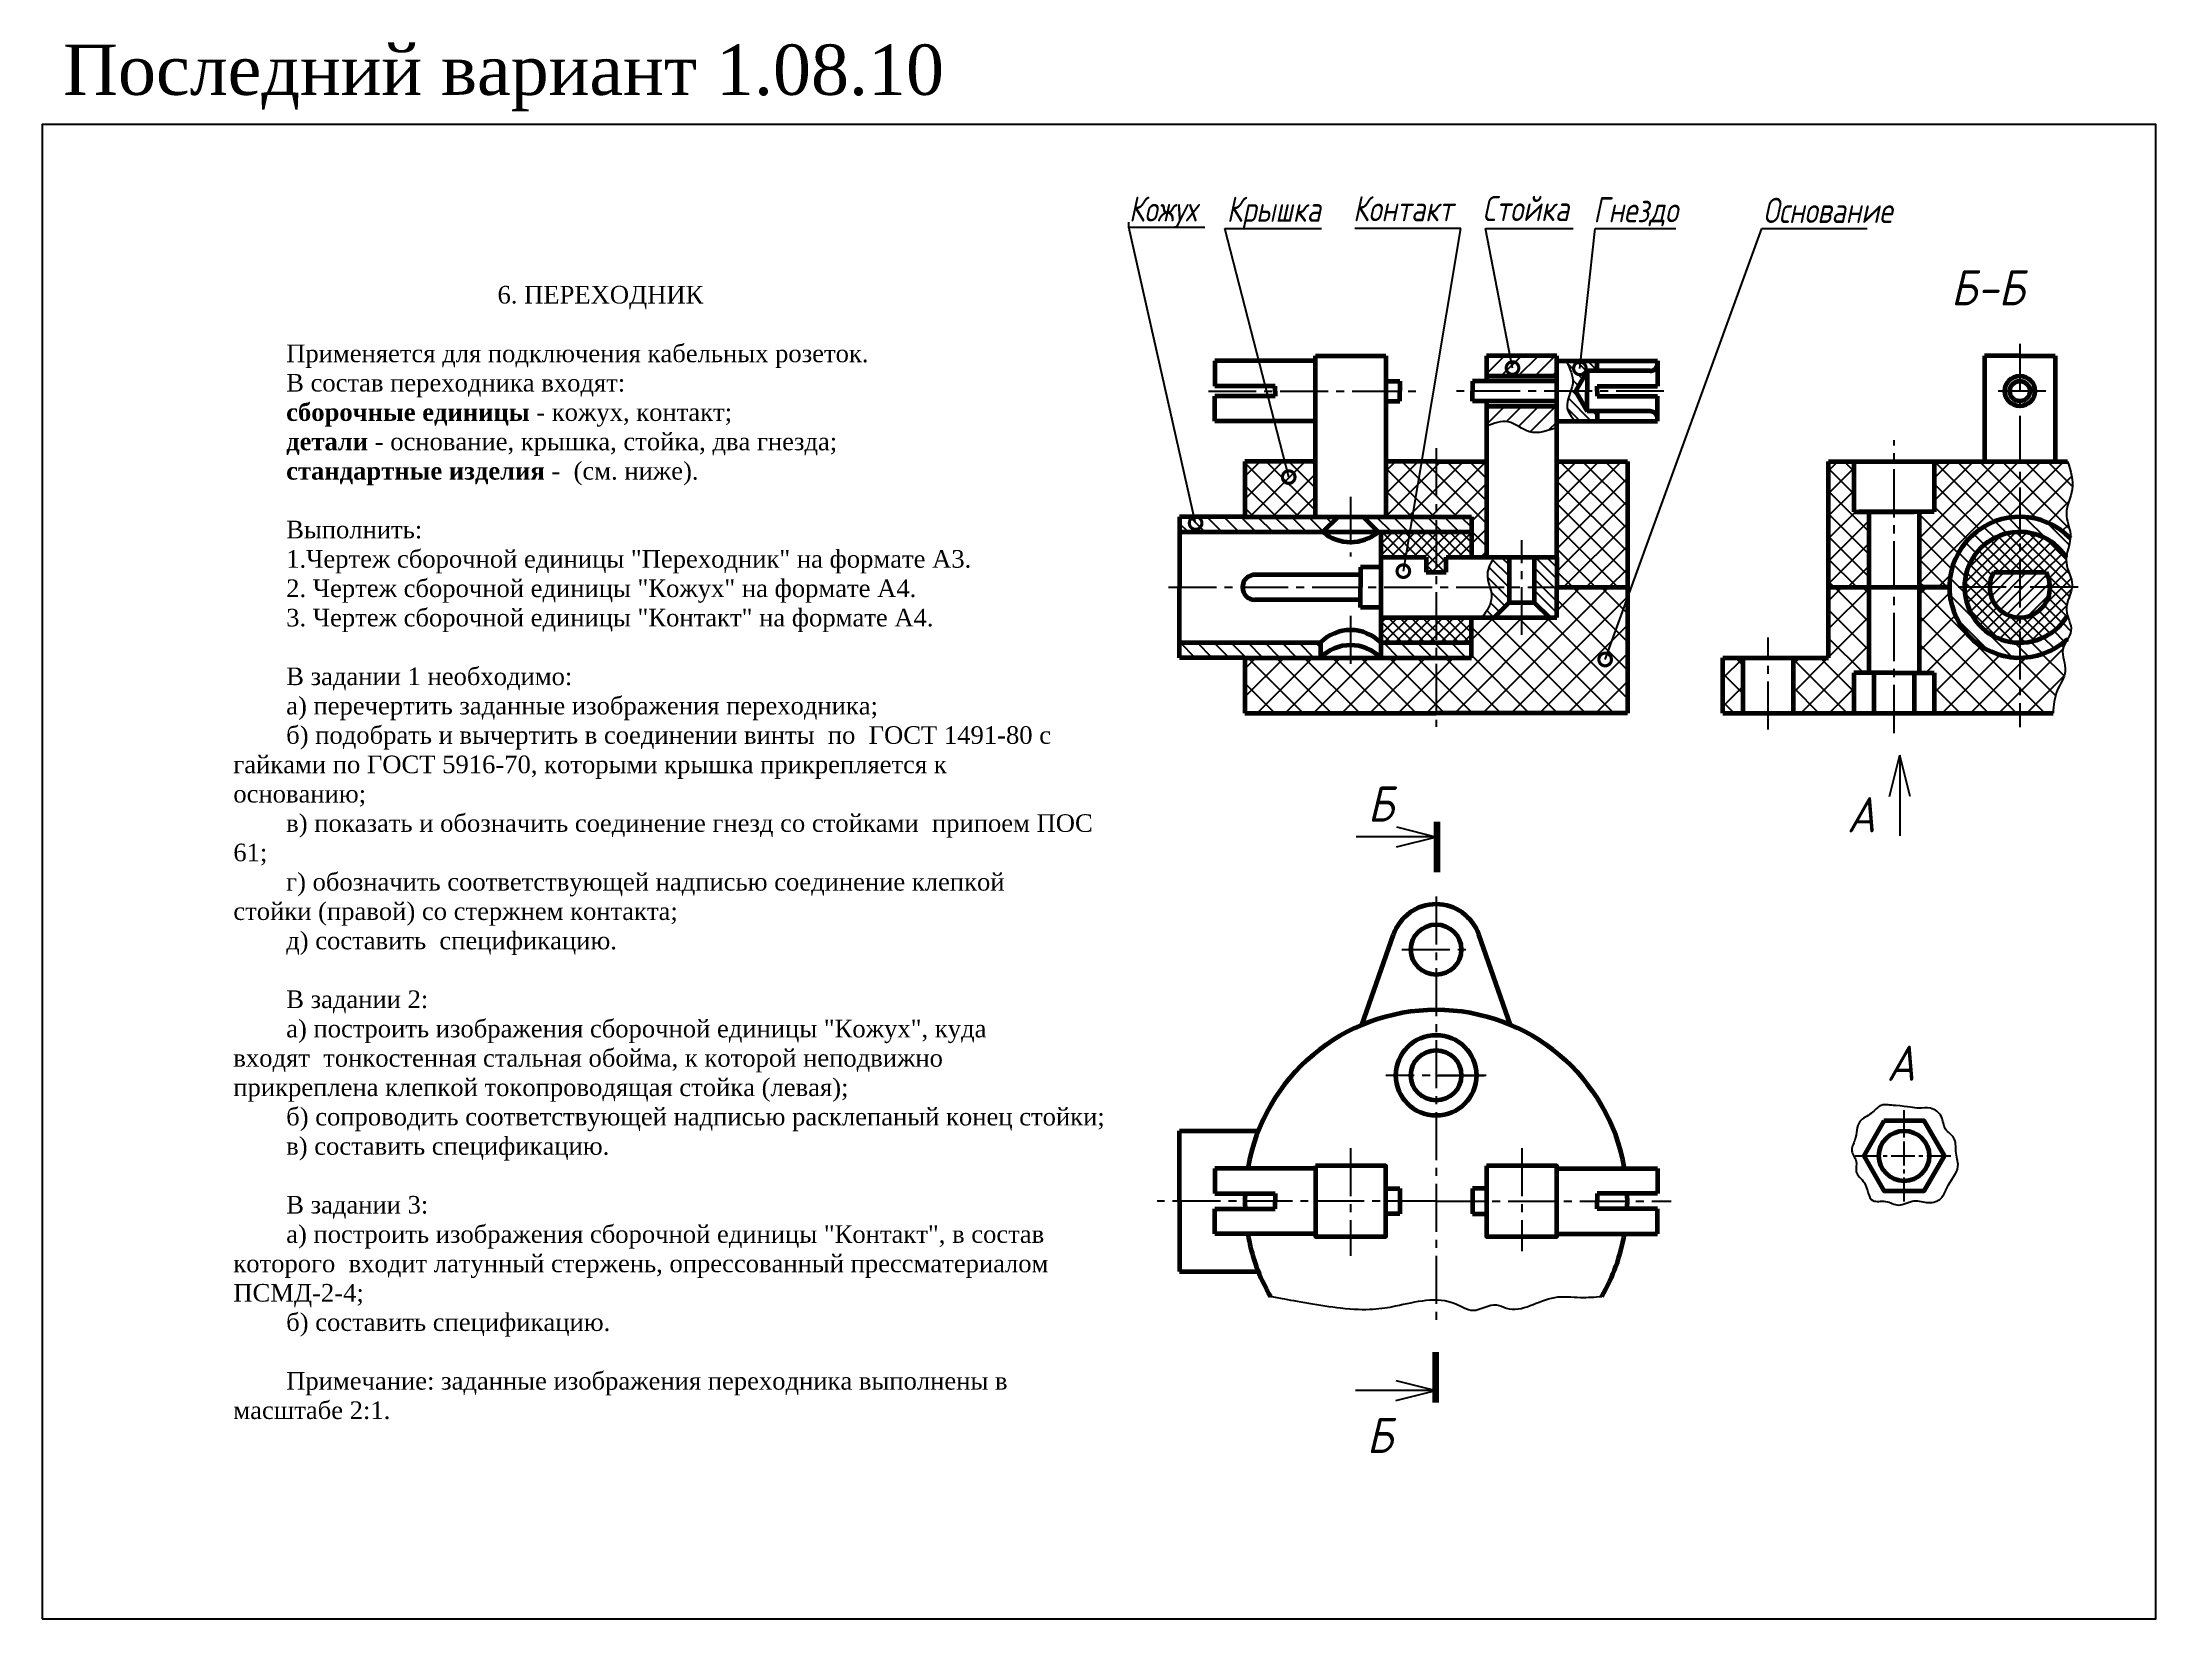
# Model space of a CAD drawing. Header units: millimetres. Extents: x 0 to 420, y 0 to 313.
import ezdxf

# ---------------------------------------------------------------- set-up
doc = ezdxf.new("R2010")
doc.units = ezdxf.units.MM
doc.header["$LTSCALE"] = 0.5
doc.linetypes.add('CENTER2', pattern=[28.575, 19.05, -3.175, 3.175, -3.175])
doc.layers.get('0').update_dxf_attribs({"linetype": 'CONTINUOUS', "lineweight": 60})
doc.styles.get("Standard").update_dxf_attribs({"font": 'isocpeui.ttf', "width": 0.8})
doc.styles.add('стиль1', font='TIMES.TTF')
doc.dimstyles.get("Standard").update_dxf_attribs({"dimtxt": 5, "dimasz": 5, "dimexe": 2, "dimexo": 0, "dimgap": 1.5, "dimtad": 1, "dimdec": 0, "dimzin": 0, "dimtxsty": 'Standard', "dimcen": 5, "dimadec": 0, "dimazin": 0, "dimtfac": 1, "dimtdec": 0, "dimtofl": 0, "dimtmove": 0, "dimatfit": 3, "dimldrblk": 'DOTSMALL', "dimfxl": 0, "dimtolj": 1, "dimtzin": 0, "dimarcsym": 0})

# ---------------------------------------------------------------- blocks, each defined once
blk = doc.blocks.new('_DotSmall')
at = {"color": 0, "linetype": 'ByBlock', "const_width": 0.5}
blk.add_lwpolyline([(-0.0625, 0, 1), (0.0625, 0, 1)], format="xyb", close=True, dxfattribs=at)

msp = doc.modelspace()

# ---------------------------------------------------------------- hatches: boundary and pattern name
at = {"lineweight": -3}
h = msp.add_hatch(dxfattribs=at)
h.set_pattern_fill('ANSI31', scale=0.5, angle=90, style=0)
h.set_pattern_definition([(135, (16, 0), (-1.122532, -1.122532), [])])
edge = h.paths.add_edge_path()
edge.add_line((291.5, 211), (288.51, 211))
edge.add_spline(control_points=[(288.51, 211), (287.87, 209.9), (286.76, 207.99), (287.44, 205.89), (287.69, 205)], knot_values=[0, 0, 0, 0, 3.615031, 6.285018, 6.285018, 6.285018, 6.285018], degree=3, periodic=0)
edge.add_line((287.69, 205), (291.5, 205))
edge.add_line((291.5, 205), (291.5, 211))
edge = h.paths.add_edge_path()
edge.add_spline(control_points=[(287.69, 205), (287.88, 204.33), (288.4, 202.19), (287.04, 200.3), (286.1, 199)], knot_values=[6.285018, 6.285018, 6.285018, 6.285018, 8.313734, 12.763749, 12.763749, 12.763749, 12.763749], degree=3, periodic=0)
edge.add_line((286.1, 199), (288.5, 199))
edge.add_line((288.5, 199), (291.5, 202))
edge.add_line((291.5, 202), (291.5, 205))
edge.add_line((291.5, 205), (287.69, 205))
h.paths.add_polyline_path([(301, 205), (296.5, 205), (296.5, 202), (299.5, 199), (301, 199)])
h.paths.add_polyline_path([(301, 211), (296.5, 211), (296.5, 205), (301, 205)])
edge = h.paths.add_edge_path()
edge.add_line((304.69, 244), (303.76, 244))
edge.add_spline(control_points=[(303.76, 244), (303.38, 242.87), (302.42, 240.71), (303.9, 238.87), (304.6, 238)], knot_values=[6.20047, 6.20047, 6.20047, 6.20047, 9.614009, 12.727786, 12.727786, 12.727786, 12.727786], degree=3, periodic=0)
edge.add_line((304.6, 238), (309, 238))
edge.add_line((309, 238), (309, 240))
edge.add_line((309, 240), (307, 240))
edge.add_line((307, 240), (304.69, 244))
edge = h.paths.add_edge_path()
edge.add_spline(control_points=[(302.81, 250), (303.54, 248.53), (304.52, 246.58), (303.93, 244.51), (303.76, 244)], knot_values=[0, 0, 0, 0, 4.658902, 6.20047, 6.20047, 6.20047, 6.20047], degree=3, periodic=0)
edge.add_line((303.76, 244), (304.69, 244))
edge.add_line((304.69, 244), (307, 248))
edge.add_line((307, 248), (309, 248))
edge.add_line((309, 248), (309, 250))
edge.add_line((309, 250), (302.81, 250))
h = msp.add_hatch(dxfattribs=at)
h.set_pattern_fill('ANSI31', scale=0.75, style=0)
h.set_pattern_definition([(45, (16, 0), (-1.683798, 1.683798), [])])
h.paths.add_polyline_path([(301, 251), (287, 251), (287, 247), (301, 247)])
edge = h.paths.add_edge_path()
edge.add_line((301, 241), (287, 241))
edge.add_line((287, 241), (287, 236.99))
edge.add_spline(control_points=[(287, 236.99), (288.47, 237.57), (291.51, 238.78), (295.68, 234.86), (299.13, 236.1), (301, 236.77)], knot_values=[0, 0, 0, 0, 4.407418, 9.084656, 14.589661, 14.589661, 14.589661, 14.589661], degree=3, periodic=0)
edge.add_line((301, 236.77), (301, 241))
h = msp.add_hatch(dxfattribs=at)
h.set_pattern_fill('ANSI37', style=0)
h.set_pattern_definition([(45, (15.868, -0.6322), (-2.245064, 2.245064), []), (135, (15.868, -0.6322), (-2.245064, -2.245064), [])])
h.paths.add_polyline_path([(253, 219), (253, 230), (239, 230), (239, 219)])
h.paths.add_polyline_path([(277, 219), (277, 230), (267, 230), (267, 219)])
h.paths.add_polyline_path([(287, 230), (277, 230), (277, 219), (284, 219), (284, 211), (287, 211)])
h.paths.add_polyline_path([(301, 211), (301, 205), (315, 205), (315, 230), (301, 230)])
h = msp.add_hatch(dxfattribs=at)
h.set_pattern_fill('ANSI37', style=0)
h.set_pattern_definition([(45, (0.4915, -0.6322), (-2.245064, 2.245064), []), (135, (0.4915, -0.6322), (-2.245064, -2.245064), [])])
edge = h.paths.add_edge_path()
edge.add_spline(control_points=[(403.02, 214.78), (403.04, 215.04), (403.09, 216.67), (401.44, 219.91), (404.19, 224.65), (403.07, 228.14), (402.48, 230)], knot_values=[0, 0, 0, 0, 0.767374, 4.953739, 9.884109, 15.508708, 15.508708, 15.508708, 15.508708], degree=3, periodic=0)
edge.add_line((402.48, 230), (393, 230))
edge.add_line((393, 230), (393, 219))
edge.add_arc((393, 205), 14, 44.3212, 90, ccw=False)
h.paths.add_polyline_path([(393, 219), (393, 230), (376, 230), (376, 220), (373, 220), (373, 205), (379, 205, -0.414214)])
h.paths.add_polyline_path([(363, 220), (361, 220), (360, 220), (360, 230), (355, 230), (355, 205), (363, 205)])
h = msp.add_hatch(dxfattribs=at)
h.set_pattern_fill('ANSI31', scale=0.75, angle=90, style=0)
h.set_pattern_definition([(135, (16, 0), (-1.683798, -1.683798), [])])
h.paths.add_polyline_path([(257.5, 219), (239, 219), (226, 219), (226, 216), (254.5, 216)])
h.paths.add_polyline_path([(277, 219), (262.5, 219), (265.5, 216), (277, 216)])
h.paths.add_polyline_path([(254, 194), (226, 194), (226, 191), (239, 191), (254, 191)])
h.paths.add_polyline_path([(277, 194), (266, 194), (266, 191), (277, 191)])
h.paths.add_polyline_path([(284, 194), (277, 194), (277, 191), (284, 191)])
h.paths.add_polyline_path([(284, 219), (277, 219), (277, 216), (279, 216), (284, 216)])
h = msp.add_hatch(dxfattribs=at)
h.set_pattern_fill('ANSI31', scale=0.75, angle=90, style=0)
h.paths.add_polyline_path([(379, 205), (382, 205, -0.414214), (393, 216), (393, 219, 0.414214)])
edge = h.paths.add_edge_path()
edge.add_spline(control_points=[(402.27, 210.92), (402.44, 212.16), (402.98, 213.42), (403.13, 214.67)], knot_values=[15.65373, 15.65373, 15.65373, 15.65373, 19.443129, 19.443129, 19.443129, 19.443129], degree=3, periodic=0)
edge.add_arc((393, 205), 14, 43.6703, 90)
edge.add_line((393, 219), (393, 216))
edge.add_arc((393, 205), 11, 32.5468, 90, ccw=False)
edge = h.paths.add_edge_path()
edge.add_spline(control_points=[(402.49, 194.71), (402.81, 195.25), (403.58, 196.73), (402.77, 198.35), (402.46, 199.38)], knot_values=[31.283645, 31.283645, 31.283645, 31.283645, 33.091946, 36.20848, 36.20848, 36.20848, 36.20848], degree=3, periodic=0)
edge.add_arc((393, 205), 11, 270, 329.2912, ccw=False)
edge.add_line((393, 194), (393, 191))
edge.add_arc((393, 205), 14, 270, 312.7028)
h.paths.add_polyline_path([(382, 205), (379, 205, 0.414214), (393, 191), (393, 194, -0.414214)])
h = msp.add_hatch(dxfattribs=at)
h.set_pattern_fill('ANSI37', color=256, scale=0.5, angle=90, style=0)
h.set_pattern_definition([(135, (15.8681, -0.6322), (-1.122532, -1.122532), []), (225, (15.8681, -0.6322), (1.122532, -1.122532), [])])
h.paths.add_polyline_path([(277, 194), (277, 199), (266, 199), (266, 194)])
h.paths.add_polyline_path([(284, 194), (284, 199), (277, 199), (277, 194)])
h.paths.add_polyline_path([(275, 211), (275, 208), (277, 208), (277, 216), (266, 216), (266, 211)])
h.paths.add_polyline_path([(279, 216), (277, 216), (277, 208), (279, 208), (279, 211), (284, 211), (284, 216)])
h = msp.add_hatch(dxfattribs=at)
h.set_pattern_fill('ANSI37', color=256, scale=0.5, angle=90, style=0)
h.set_pattern_definition([(135, (0.4915, -0.6322), (-1.122532, -1.122532), []), (225, (0.4915, -0.6322), (1.122532, -1.122532), [])])
h.paths.add_polyline_path([(382, 205), (387, 205, -0.131652), (387.8, 208), (393, 208), (393, 216, 0.414214)])
edge = h.paths.add_edge_path()
edge.add_arc((393, 205), 6, 0, 30, ccw=False)
edge.add_line((399, 205), (403.36, 205))
edge.add_spline(control_points=[(403.36, 205), (403.38, 205.16), (403.48, 206.77), (402.15, 208.72), (402.22, 210.55), (402.27, 210.92)], knot_values=[19.443129, 19.443129, 19.443129, 19.443129, 19.954694, 24.441983, 25.547564, 25.547564, 25.547564, 25.547564], degree=3, periodic=0)
edge.add_arc((393, 205), 11, 32.5468, 90)
edge.add_line((393, 216), (393, 208))
edge.add_line((393, 208), (398.2, 208))
edge = h.paths.add_edge_path()
edge.add_line((393, 199), (393, 194))
edge.add_arc((393, 205), 11, 270, 329.2912)
edge.add_spline(control_points=[(402.46, 199.38), (402.35, 199.74), (401.91, 201.65), (403.17, 203.51), (403.36, 205)], knot_values=[25.547564, 25.547564, 25.547564, 25.547564, 26.642402, 31.283645, 31.283645, 31.283645, 31.283645], degree=3, periodic=0)
edge.add_line((403.36, 205), (399, 205))
edge.add_arc((393, 205), 6, -90, 0, ccw=False)
h.paths.add_polyline_path([(387, 205), (382, 205, 0.414214), (393, 194), (393, 199, -0.414214)])
h = msp.add_hatch(dxfattribs=at)
h.set_pattern_fill('ANSI31', scale=0.5, style=0)
h.paths.add_polyline_path([(393, 199), (393, 205), (387, 205, 0.414214)])
h.paths.add_polyline_path([(393, 205), (393, 208), (387.8, 208, 0.131652), (387, 205)])
h.paths.add_polyline_path([(399, 205, 0.131652), (398.2, 208), (393, 208), (393, 205)])
h.paths.add_polyline_path([(399, 205), (393, 205), (393, 199, 0.414214)])
h = msp.add_hatch(dxfattribs=at)
h.set_pattern_fill('ANSI37', scale=1.25, style=0)
h.set_pattern_definition([(45, (15.868, -0.6322), (-2.80633, 2.80633), []), (135, (15.868, -0.6322), (-2.80633, -2.80633), [])])
h.paths.add_polyline_path([(277, 180), (277, 191), (239, 191), (239, 180)])
h.paths.add_polyline_path([(315, 180), (315, 205), (301, 205), (301, 199), (284, 199), (284, 191), (277, 191), (277, 180)])
h = msp.add_hatch(dxfattribs=at)
h.set_pattern_fill('ANSI37', scale=1.25, style=0)
h.set_pattern_definition([(45, (0.4915, -0.6322), (-2.80633, 2.80633), []), (135, (0.4915, -0.6322), (-2.80633, -2.80633), [])])
h.paths.add_polyline_path([(360, 188), (363, 188), (363, 205), (355, 205), (355, 190.98), (348, 190.98), (348, 180), (360, 180)])
h.paths.add_polyline_path([(334, 180), (338, 180), (338, 190.98), (334, 190.98)])
h.paths.add_polyline_path([(393, 180), (393, 191, -0.414214), (379, 205), (373, 205), (373, 188), (376, 188), (376, 180)])
edge = h.paths.add_edge_path()
edge.add_spline(control_points=[(399.6, 180), (399.71, 181.53), (399.92, 184.47), (402.92, 188.28), (400.86, 192.08), (402.12, 194.06), (402.49, 194.71)], knot_values=[36.165731, 36.165731, 36.165731, 36.165731, 40.72174, 44.921036, 49.284368, 51.464706, 51.464706, 51.464706, 51.464706], degree=3, periodic=0)
edge.add_arc((393, 205), 14, 270, 312.7004, ccw=False)
edge.add_line((393, 191), (393, 180))
edge.add_line((393, 180), (399.6, 180))

# ---------------------------------------------------------------- linework, layer by layer
at = {"color": 7, "lineweight": -3}
for p, q in [((215.91, 276.6), (215.91, 277.6)), ((367.12, 163.39), (369.16, 171.63)), ((369.16, 171.63), (369.16, 155.63)), ((371.21, 163.39), (369.16, 171.63))]:
    msp.add_line(p, q, dxfattribs=at)
at = {"linetype": 'CENTER2', "lineweight": -3}
for p, q in [((393, 253.38), (393, 177.2)), ((398.18, 244), (387.16, 244)), ((404.56, 205), (379, 205)), ((277, 143.56), (277, 58.43)), ((270.2, 133), (284.34, 133)), ((286.92, 108), (267.02, 108)), ((277, 108), (286.92, 108)), ((260, 93.5), (260, 72.14)), ((294, 93.5), (294, 73.06)), ((277, 83), (221.55, 83)), ((277, 83), (323.71, 83))]:
    msp.add_line(p, q, dxfattribs=at)
at = {"color": 7, "lineweight": 60}
for p, q in [((253, 250), (233, 250)), ((233, 250), (233, 245)), ((253, 251), (267, 251)), ((253, 219), (253, 251)), ((267, 251), (267, 219)), ((301, 251), (287, 251)), ((287, 251), (287, 246)), ((301, 211), (301, 251)), ((301, 250), (321, 250)), ((307, 248), (304.69, 244)), ((319.5, 248), (307, 248)), ((307, 248), (307, 244)), ((309, 248), (309, 250)), ((321, 250), (321, 245)), ((245, 245), (233, 245)), ((245, 244), (245, 245)), ((245, 244), (245, 243)), ((267, 246), (269.77, 246)), ((269.77, 246), (269.77, 244)), ((269.77, 242), (269.77, 244)), ((301, 246), (284.23, 246)), ((284.23, 246), (284.23, 244)), ((284.23, 242), (284.23, 244)), ((287, 247), (301, 247)), ((304.69, 244), (307, 240)), ((307, 240), (307, 244)), ((309, 245), (321, 245)), ((309, 244), (309, 245)), ((309, 244), (309, 243)), ((245, 243), (233, 243)), ((233, 238), (233, 243)), ((267, 242), (269.77, 242)), ((301, 242), (284.23, 242)), ((287, 242), (287, 211)), ((287, 241), (301, 241)), ((319.5, 240), (307, 240)), ((309, 243), (321, 243)), ((309, 240), (309, 238)), ((321, 238), (321, 243)), ((253, 238), (233, 238)), ((301, 238), (321, 238)), ((253, 230), (239, 230)), ((239, 230), (239, 219)), ((277, 230), (267, 230)), ((277, 230), (287, 230)), ((301, 230), (315, 230)), ((315, 230), (315, 180)), ((355, 191), (355, 230)), ((360, 230), (360, 220)), ((226, 219), (226, 205)), ((239, 219), (226, 219)), ((239, 219), (284, 219)), ((257.5, 219), (254.5, 216)), ((262.5, 219), (265.5, 216)), ((284, 219), (284, 211)), ((360, 220), (368, 220)), ((372, 220), (361, 220)), ((363, 220), (363, 188)), ((368, 220), (372, 220)), ((372, 220), (371, 220)), ((373, 220), (373, 188)), ((226, 216), (279, 216)), ((266, 216), (266, 194)), ((279, 216), (284, 216)), ((266, 211), (275, 211)), ((275, 211), (275, 208)), ((279, 211), (301, 211)), ((279, 208), (279, 211)), ((291.5, 211), (291.5, 202)), ((296.5, 211), (296.5, 202)), ((301, 211), (301, 205)), ((262, 207.5), (241, 207.5)), ((266, 209), (262, 209)), ((262, 209), (262, 205)), ((275, 208), (279, 208)), ((226, 191), (226, 205)), ((262, 202.5), (241, 202.5)), ((262, 201), (262, 205)), ((291.5, 202), (288.5, 199)), ((291.5, 202), (296.5, 202)), ((296.5, 202), (299.5, 199)), ((301, 199), (301, 205)), ((301, 205), (315, 205)), ((373, 205), (373, 205)), ((373, 205), (373, 205)), ((266, 201), (262, 201)), ((266, 199), (301, 199)), ((284, 191), (284, 199)), ((226, 194), (254, 194)), ((254, 194), (254, 191)), ((266, 194), (284, 194)), ((266, 194), (266, 191)), ((239, 191), (226, 191)), ((239, 191), (284, 191)), ((239, 191), (239, 180)), ((334, 191), (355, 191)), ((334, 180), (334, 191)), ((338, 180), (338, 191)), ((348, 180), (348, 191)), ((360, 188), (360, 180)), ((368, 188), (360, 188)), ((364, 188), (364, 180)), ((368, 188), (364, 188)), ((372, 188), (372, 180)), ((239, 180), (277, 180)), ((315, 180), (277, 180))]:
    msp.add_line(p, q, dxfattribs=at)
at = {"lineweight": 60}
for p, q in [((393, 251), (386, 251)), ((386, 251), (386, 230)), ((393, 251), (400, 251)), ((400, 251), (400, 230)), ((355, 230), (402.48, 230)), ((376, 230), (376, 220)), ((376, 220), (368, 220)), ((375, 220), (372, 220)), ((387.8, 208), (398.2, 208)), ((355, 205), (379, 205)), ((379, 205), (373, 205)), ((368, 188), (376, 188)), ((376, 188), (376, 180)), ((334, 180), (399.6, 180)), ((262.2, 118), (268.51, 135.98)), ((291.8, 118), (285.49, 135.98)), ((226, 83), (226, 97)), ((226, 83), (226, 97)), ((226, 83), (226, 97)), ((226, 97), (241.67, 97)), ((226, 97), (241.67, 97)), ((226, 97), (241.67, 97)), ((253, 89.5), (233, 89.5)), ((233, 89.5), (233, 84.5)), ((301, 89.5), (321, 89.5)), ((321, 89.5), (321, 84.5)), ((233, 84.5), (245, 84.5)), ((245, 84.5), (245, 83)), ((267, 85.5), (269.77, 85.5)), ((269.77, 85.5), (269.77, 80.5)), ((287, 85.5), (284.23, 85.5)), ((284.23, 85.5), (284.23, 80.5)), ((321, 84.5), (309, 84.5)), ((309, 84.5), (309, 83)), ((226, 83), (226, 69)), ((226, 83), (226, 69)), ((226, 83), (226, 69)), ((233, 81.5), (245, 81.5)), ((233, 76.5), (233, 81.5)), ((245, 81.5), (245, 83)), ((269.77, 80.5), (267, 80.5)), ((284.23, 80.5), (287, 80.5)), ((309, 81.5), (309, 83)), ((321, 81.5), (309, 81.5)), ((321, 76.5), (321, 81.5)), ((253, 76.5), (233, 76.5)), ((301, 76.5), (321, 76.5)), ((226, 69), (241.67, 69)), ((226, 69), (241.67, 69)), ((226, 69), (241.67, 69))]:
    msp.add_line(p, q, dxfattribs=at)
at = {"color": 7, "linetype": 'CENTER2', "lineweight": -3}
for p, q in [((231.73, 244), (272.94, 244)), ((322.27, 244), (281.06, 244)), ((277, 232.64), (277, 177.24)), ((368, 176.03), (368, 234.27)), ((368, 176.09), (368, 233.91)), ((260, 223), (260, 211.15)), ((294, 195.52), (294, 214.38)), ((223.81, 205), (300.53, 205)), ((260, 199.3), (260, 189.4)), ((343, 176.72), (343, 194.99))]:
    msp.add_line(p, q, dxfattribs=at)
at = {"lineweight": -3}
for p, q in [((269.12, 157.37), (277.16, 155.36)), ((277.11, 155.39), (261.11, 155.39)), ((277.11, 155.39), (269.11, 155.39)), ((269.11, 153.39), (277.16, 155.38)), ((268.96, 47.38), (276.96, 45.38)), ((276.96, 45.38), (260.96, 45.38)), ((276.96, 45.38), (268.96, 45.38)), ((268.96, 43.38), (276.96, 45.38))]:
    msp.add_line(p, q, dxfattribs=at)
at = {"lineweight": 100}
for p, q in [((277.11, 158.38), (277.11, 148.38)), ((276.97, 42.96), (276.97, 52.96))]:
    msp.add_line(p, q, dxfattribs=at)
at = {"linetype": 'CENTER2', "lineweight": -3, "ltscale": 0.5}
for p, q in [((370, 82.94), (370, 101.06)), ((360.25, 92), (379.75, 92))]:
    msp.add_line(p, q, dxfattribs=at)
at = {"color": 7, "lineweight": -3}
msp.add_lwpolyline([(0, 0), (420, 0), (420, 297), (0, 297)], close=True, dxfattribs=at)
at = {"lineweight": 60}
for points in [[(366, 98.93), (362, 92), (366, 85.07), (374, 85.07), (378, 92), (374, 98.93)], [(253, 90), (253, 76), (267, 76), (267, 90)], [(287, 90), (287, 76), (301, 76), (301, 90)]]:
    msp.add_lwpolyline(points, close=True, dxfattribs=at)
for centre, radius in [((393, 244), 3), ((393, 244), 2), ((277, 133), 5), ((277, 108), 8), ((277, 108), 5), ((370, 92), 5)]:
    msp.add_circle(centre, radius, dxfattribs=at)
at = {"color": 7, "lineweight": 60}
for centre, radius, start, end in [((319.5, 249.5), 1.5, 270, 0), ((319.5, 238.5), 1.5, 360, 90), ((260, 222.56), 8.56, 230.0338, 309.9662), ((241, 205), 2.5, 90, 270), ((260, 188.05), 8.45, 44.7813, 135.2187), ((260, 185.05), 8.45, 44.7813, 135.2187)]:
    msp.add_arc(centre, radius, start, end, dxfattribs=at)
at = {"lineweight": 60}
for centre, radius, start, end in [((393, 205), 14, 43.6703, 312.7028), ((393, 205), 11, 32.5468, 329.2912), ((393, 205), 6, 150, 30), ((277, 133), 9, 19.3279, 160.6721), ((277, 83), 38, 9.849, 170.151), ((277, 83), 38, 177.7377, 182.2623), ((277, 83), 38, 357.7377, 2.2623), ((277, 83), 38, 189.849, 209.8851), ((277, 83), 38, 330.1149, 350.151)]:
    msp.add_arc(centre, radius, start, end, dxfattribs=at)
at = {"color": 7, "lineweight": -3}
for points in [[(302.81, 250), (304.13, 245.53), (303.04, 240.7), (304.6, 238)], [(301, 236.77), (295.56, 235.92), (291.32, 237.88), (287, 236.99)], [(288.51, 211), (287.18, 207.64), (288.02, 203.01), (286.1, 199)]]:
    msp.add_spline(points, degree=3, dxfattribs=at)
at = {"lineweight": -3}
msp.add_spline([(402.48, 230), (403.39, 224.45), (402.24, 219.65), (403.04, 215.54), (402.24, 209.83), (403.39, 205.49), (402.24, 200.47), (403.16, 196.36), (401.56, 192.7), (402.02, 188.36), (400.42, 184.48), (399.6, 180)], degree=3, dxfattribs=at)
for points, knots in [([(368.28, 101.99), (371.05, 101.78), (372.71, 101.24), (375.4, 101.86), (377.8, 99.97), (377.78, 97.11), (380.44, 95.7), (380.07, 92.72), (381.38, 89.26), (378.57, 86.55), (377.67, 83.22), (374.68, 82.39), (371.88, 83.62), (369, 81.57), (366.5, 83.36), (362.82, 82.38), (362.85, 86.7), (359.98, 88.44), (360.92, 91.06), (359.04, 92.93), (360.71, 95.57), (360.41, 98.98), (363.56, 100.18), (365.34, 102.62), (367.3, 102.01), (368.28, 101.99)], [0, 0, 0, 0, 2.719203, 5.1135, 7.88667, 10.473252, 12.914589, 15.558414, 18.587986, 23.291998, 25.756847, 28.397832, 31.31244, 34.486588, 37.148091, 39.714865, 43.597682, 46.347263, 48.405829, 50.648907, 52.903536, 56.709898, 59.537919, 62.032883, 64.886329, 64.886329, 64.886329, 64.886329]), ([(244.05, 64.07), (244.05, 64.07), (244.05, 64.07), (244.05, 64.07), (261.3, 60.9), (270.07, 62.14), (278.4, 64.61), (284.62, 60.31), (288.16, 63.13), (293.38, 60.23), (298.97, 64.64), (305.4, 63.7), (308.53, 63.95), (309.95, 64.07)], [0, 0, 0, 0, 3.675839, 9.297604, 15.37603, 23.754427, 35.729884, 39.381425, 44.202785, 46.230067, 56.081307, 61.210378, 65.475871, 65.475871, 65.475871, 65.475871])]:
    msp.add_open_spline(points, degree=3, knots=knots, dxfattribs=at)

# ---------------------------------------------------------------- texts
at = {"color": 1, "lineweight": -3, "style": 'стиль1'}
msp.add_text('Последний вариант 1.08.10', height=10, dxfattribs=at).set_placement((4.14, 302.87))
at = {"color": 7, "lineweight": -3}
for s, height, width, p in [('Кожух', 5, 0.8, (215.94, 277.69)), ('Крышка', 5, 0.8, (235.38, 277.64)), ('Контакт', 5, 0.8, (260.48, 277.75)), ('Стойка', 5, 0.8, (286.21, 277.78)), ('Гнездо', 5, 0.8, (308.24, 277.54)), ('Основание', 5, 0.8, (341.98, 277.41)), ('Б-Б', 7, 0.9, (379.3, 261.05)), ('Б', 7, 0.9, (263.41, 158.44)), ('A', 7, 0.9, (358.64, 156.29)), ('A', 7, 0.9, (366.53, 106.91)), ('Б', 7, 0.9, (263.21, 32.95))]:
    msp.add_text(s, height=height, dxfattribs=dict(at, width=width)).set_placement(p)
at = {"color": 7, "insert": (34.47, 270.74), "char_height": 3.5, "width": 170.2044, "attachment_point": 1, "style": 'стиль1'}
msp.add_mtext('{\\fTimes New Roman|b0|i0|c204|p18;^I^I^I^I\\P^I^I^I^I6. ПЕРЕХОДНИК\\P\\P^IПрименяется для подключения кабельных розеток.\\P^IВ состав переходника входят:\\P^I\\fTimes New Roman|b1|i0|c204|p18;сборочные единицы\\fTimes New Roman|b0|i0|c204|p18; - кожух, контакт;\\P^I\\fTimes New Roman|b1|i0|c204|p18;детали\\fTimes New Roman|b0|i0|c204|p18; - основание, крышка, стойка, два гнезда;\\P^I\\fTimes New Roman|b1|i0|c204|p18;стандартные изделия \\fTimes New Roman|b0|i0|c204|p18;-  (см. ниже).\\P\\P^IВыполнить:\\P^I1.Чертеж сборочной единицы "Переходник" на формате А3.\\P^I2. Чертеж сборочной единицы "Кожух" на формате А4.\\P^I3. Чертеж сборочной единицы "Контакт" на формате А4.\\P\\P^IВ задании 1 необходимо:\\P^Iа) перечертить заданные изображения переходника;\\P\\pi-3.5,l3.5;^Iб) подобрать и вычертить в соединении винты  по  ГОСТ 1491-80 с гайками по ГОСТ 5916-70, которыми крышка прикрепляется к основанию;\\P^Iв) показать и обозначить соединение гнезд со стойками  припоем ПОС 61;\\P^Iг) обозначить соответствующей надписью соединение клепкой стойки (правой) со стержнем контакта;\\P\\pi0,l0;^Iд) составить  спецификацию.\\P\\P^IВ задании 2:\\P\\pi-3.5,l3.5;^Iа) построить изображения сборочной единицы "Кожух", куда  входят  тонкостенная стальная обойма, к которой неподвижно прикреплена клепкой токопроводящая стойка (левая); \\P^Iб) сопроводить соответствующей надписью расклепаный конец стойки;\\P\\pi0,l0;^Iв) составить спецификацию.\\P\\P^IВ задании 3:\\P\\pi-3.5,l3.5;^Iа) построить изображения сборочной единицы "Контакт", в состав которого  входит латунный стержень, опрессованный прессматериалом ПСМД-2-4;\\P\\pi0,l0;^Iб) составить спецификацию.\\P^I\\P\\pi-3.5,l3.5;^IПримечание: заданные изображения переходника выполнены в масштабе 2:1.\\P\\pi0,l0;^I^I^I}', dxfattribs=at)

# ---------------------------------------------------------------- leaders
at = {"color": 7, "lineweight": -3}
for points in [[(229.2, 217.77), (215.91, 276.6), (231.06, 276.6)], [(247.7, 226.9), (235.01, 276.34), (254.22, 276.34)], [(270.48, 208.21), (281.93, 276.34), (260.82, 276.34)], [(292.17, 248.58), (286.84, 276.34), (304.21, 276.34)], [(305.56, 248.51), (308.63, 276.34), (324.64, 276.34)], [(310.58, 190.65), (341.7, 276.34), (362.65, 276.34)]]:
    msp.add_leader(points, dimstyle='Standard', override={"dimgap": 1.5, "dimtad": 0}, dxfattribs=at)

doc.saveas('drawing.dxf')
